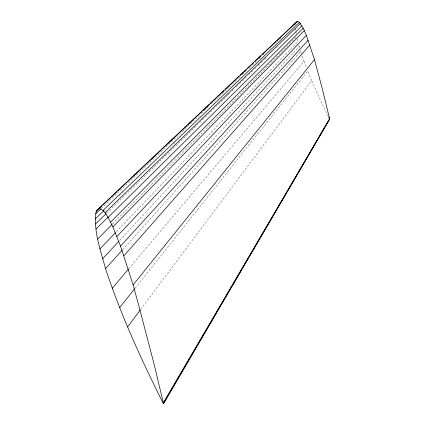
<?xml version="1.0" encoding="UTF-8"?>
<svg xmlns="http://www.w3.org/2000/svg" width="425" height="425" viewBox="0 0 425 425"><rect width="100%" height="100%" fill="white"/><g stroke="black" fill="none" stroke-linecap="round" stroke-linejoin="round"><path stroke-width="0.32" stroke-dasharray="2.12 1.59" d="M140.686 309.389L311.706 80.633L307.732 70.98L135.065 288.251M128.94 268.504L304.013 61.28L301.495 53.932M122.527 249.794L300.656 51.478L300.289 50.246M119.696 240.38L299.173 46.553L298.679 44.694M116.434 231.694L297.851 41.597L297.017 37.867M112.455 224.044L296.735 36.619M106.617 213.175L197.88 124.291M199.729 122.485L220.58 102.186M221.042 101.734L227.529 95.418M227.991 94.966L229.845 93.16M232.162 90.902L233.086 89.999M236.327 86.843L237.718 85.489M239.572 83.683L246.521 76.914M248.837 74.662L249.762 73.759M251.616 71.953L253.008 70.598M254.862 68.797L255.786 67.894M258.102 65.636L260.419 63.383M260.881 62.932L262.735 61.126M264.589 59.319L265.976 57.965M276.632 47.589L277.557 46.686M294.7 29.994L295.625 29.091L295.827 30.983M119.372 195.782L120.302 194.889M122.618 192.663L123.547 191.771M148.113 168.173L149.037 167.28M173.607 143.677L174.532 142.784M101.368 208.34L199.484 115.249M201.407 113.427L209.583 105.666M211.507 103.843L220.644 95.173M222.089 93.803L228.342 87.869M228.82 87.412L231.71 84.676M232.188 84.219L236.996 79.656M238.924 77.833L240.364 76.463M242.287 74.635L246.617 70.529M249.023 68.25L250.463 66.879M252.392 65.057L256.238 61.402M259.123 58.666L260.567 57.295M262.969 55.016L264.414 53.646M269.705 48.625L270.667 47.717M276.436 42.24L277.397 41.326M279.804 39.047L280.766 38.133M294.716 24.9L295.678 23.986M328.312 116.461L320.248 99.817L311.706 80.633M304.013 61.28L306.568 67.952M300.656 51.478L301.288 53.316M299.173 46.553L299.545 47.786M295.896 31.609L296.209 33.49"/><path stroke-width="0.64" d="M163.556 403.75L153.924 363.502L138.492 304.497L133.131 284.899L120.535 246.149L112.896 226.923L108.093 217.409L105.028 212.712L103.052 210.417L98.961 208.356L96.215 211.204C93.102 230.685 100.571 250.113 105.543 268.701C120.918 315.031 141.243 359.566 163.131 403.144L163.556 403.75L329.72 119.127L322.389 89.096L314.479 59.596L306.361 35.355L303.206 28.162L299.413 22.281L297.362 21.25L98.961 208.356M163.131 403.144L329.508 118.825L328.61 117.05M163.577 403.07L329.731 118.787M127.596 326.905L140.292 309.921M119.664 307.636L134.661 288.761M133.131 284.899L314.479 59.596M112.243 288.267L128.509 269.014M123.866 255.813L309.836 45.023M105.543 268.701L122.092 250.277M120.535 246.149L308.168 40.184M102.584 258.862L118.819 241.326M116.928 236.512L306.361 35.355M99.939 248.976L115.515 232.656M297.362 21.25L283.98 34.005M112.896 226.923L304.342 30.552M97.713 239.041L111.993 224.517M110.633 222.148L303.206 28.162M108.093 217.409L301.936 25.787M96.034 229.038L108.062 217.159M95.498 224.007L106.154 213.626M105.028 212.712L300.401 23.433M95.269 218.939L104.077 210.476M103.052 210.417L299.413 22.281M95.593 213.817L100.884 208.797M96.215 211.204L101.979 205.769M102.935 204.861L116.864 191.718M117.826 190.809L186.973 125.55M187.935 124.647L201.864 111.504M202.821 110.596L209.546 104.252M210.508 103.344L216.75 97.453M217.712 96.549L223.954 90.658M225.393 89.298L231.636 83.406M232.597 82.498L238.839 76.606M240.279 75.246L246.043 69.812M247.483 68.452L253.725 62.56M255.165 61.2L260.929 55.76M262.368 54.4L268.611 48.508M269.572 47.605L275.814 41.714M276.776 40.805L283.502 34.462M329.508 118.825L329.72 119.127"/></g></svg>
